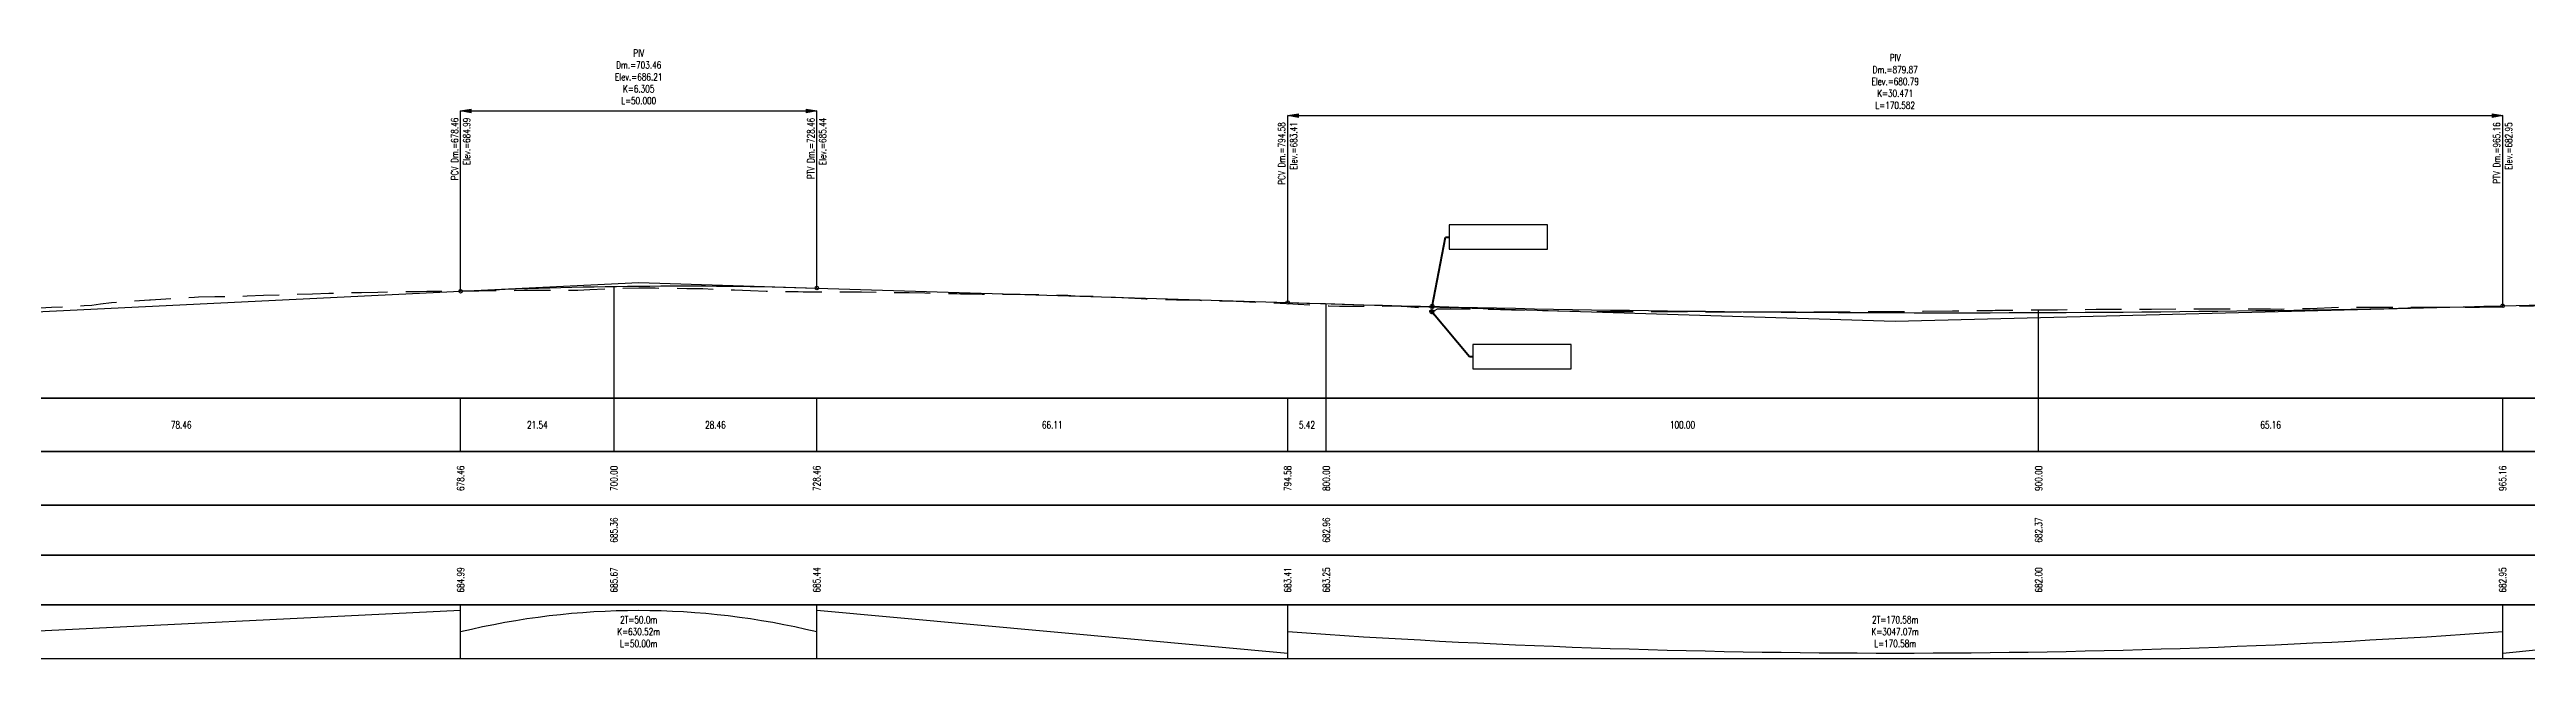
# Model space of a CAD drawing. Extents: x 352140 to 354978, y 6304672 to 6307963.
# Drawn here: x 354455.6 to 354803.3, y 6305840 to 6305925.4 of the extents above; entities that cross this region are included whole.
import ezdxf

# ---------------------------------------------------------------- set-up
doc = ezdxf.new("R2010")
doc.units = 0
doc.linetypes.add('DASHED', pattern=[19.05, 12.7, -6.35])
doc.layers.get('0').update_dxf_attribs({"linetype": 'CONTINUOUS'})
for name, color, linetype in [('C-CARR-OBRA-PATR', 4, 'CONTINUOUS'), ('C-ROAD-PROF', 3, 'CONTINUOUS'), ('C-ROAD-PROF-TEXT', 2, 'CONTINUOUS')]:
    doc.layers.add(name, color=color, linetype=linetype)
doc.layers.add('TEXTOS-PERFILES', color=7, linetype='CONTINUOUS', lineweight=20)
doc.styles.add('ROMANS', font='romans.shx', dxfattribs={"width": 0.75})
doc.dimstyles.new('2F500', dxfattribs={"dimtxt": 1, "dimasz": 1, "dimexe": 0.35, "dimexo": 0.35, "dimgap": 0.25, "dimtad": 1, "dimdsep": 46, "dimtxsty": 'ROMANS', "dimcen": 0, "dimclrd": 7, "dimclre": 7, "dimclrt": 2, "dimaunit": 2, "dimadec": 1, "dimazin": 0, "dimtfac": 1, "dimtmove": 0, "dimatfit": 3, "dimfxl": 0.35, "dimfxlon": 1, "dimtolj": 1, "dimtzin": 0, "dimarcsym": 1})

# ---------------------------------------------------------------- blocks, each defined once
blk = doc.blocks.new('_ClosedFilled')
blk.add_hatch(color=256).paths.add_polyline_path([(-1, 0.17), (-1, -0.17), (0, 0)])
at = {"color": 0, "linetype": 'ByBlock', "lineweight": -2}
for p, q in [((-1, 0.17), (0, 0)), ((-1, 0.17), (-1, -0.17)), ((0, 0), (-1, -0.17))]:
    blk.add_line(p, q, dxfattribs=at)
blk = doc.blocks.new('AeccTickCircle')
blk.add_circle((0, 0), 1)

msp = doc.modelspace()

# ---------------------------------------------------------------- linework, layer by layer
at = {"layer": 'C-CARR-OBRA-PATR', "color": 7, "linetype": 'Continuous', "lineweight": -3}
for p, q in [((354652.081, 6305900.847), (354652.081, 6305897.43)), ((354665.865, 6305900.847), (354652.081, 6305900.847)), ((354665.865, 6305897.43), (354665.865, 6305900.847)), ((354652.081, 6305897.43), (354665.865, 6305897.43)), ((354655.407, 6305884.08), (354655.407, 6305880.663)), ((354669.19, 6305884.08), (354655.407, 6305884.08)), ((354669.19, 6305880.663), (354669.19, 6305884.08)), ((354655.407, 6305880.663), (354669.19, 6305880.663))]:
    msp.add_line(p, q, dxfattribs=at)
at = {"layer": 'C-CARR-OBRA-PATR', "color": 2}
msp.add_line((353825.213, 6305876.543), (354977.18, 6305876.543), dxfattribs=at)
at = {"layer": 'C-CARR-OBRA-PATR', "color": 6, "linetype": 'Continuous', "lineweight": -3}
for centre, radius in [((354649.636, 6305888.675), 0.125), ((354649.687, 6305889.4), 0.125), ((354649.636, 6305888.675), 0.0625), ((354649.687, 6305889.4), 0.0625)]:
    msp.add_circle(centre, radius, dxfattribs=at)
at = {"layer": 'C-ROAD-PROF', "color": 8, "linetype": 'Continuous', "lineweight": -3, "ltscale": 2}
for p, q in [((354513.29, 6305891.535), (354538.29, 6305892.75)), ((354538.29, 6305892.75), (354563.29, 6305891.983)), ((354629.405, 6305889.955), (354714.696, 6305887.337)), ((354714.696, 6305887.337), (354799.987, 6305889.495))]:
    msp.add_line(p, q, dxfattribs=at)
at = {"layer": 'C-ROAD-PROF', "color": 252, "linetype": 'Continuous', "lineweight": -3}
for p, q in [((354534.827, 6305876.543), (354534.827, 6305892.207)), ((354634.827, 6305876.543), (354634.827, 6305889.798)), ((354734.827, 6305876.543), (354734.827, 6305888.915))]:
    msp.add_line(p, q, dxfattribs=at)
at = {"layer": 'C-ROAD-PROF', "color": 7, "linetype": 'Continuous', "lineweight": -3}
for p, q in [((354513.29, 6305869.043), (354513.29, 6305876.543)), ((354534.827, 6305869.043), (354534.827, 6305876.543)), ((354563.29, 6305869.043), (354563.29, 6305876.543)), ((354629.405, 6305869.043), (354629.405, 6305876.543)), ((354634.827, 6305869.043), (354634.827, 6305876.543)), ((354734.827, 6305869.043), (354734.827, 6305876.543)), ((354799.987, 6305869.043), (354799.987, 6305876.543)), ((354389.228, 6305840.793), (354513.29, 6305846.793)), ((354513.29, 6305840.043), (354513.29, 6305847.543)), ((354563.29, 6305840.043), (354563.29, 6305847.543)), ((354563.29, 6305846.793), (354629.405, 6305840.793)), ((354629.405, 6305840.043), (354629.405, 6305847.543)), ((354799.987, 6305840.043), (354799.987, 6305847.543)), ((354799.987, 6305840.793), (354861.224, 6305846.793))]:
    msp.add_line(p, q, dxfattribs=at)
at = {"layer": 'C-ROAD-PROF', "color": 7, "linetype": 'DASHED', "lineweight": -3, "ltscale": 0.4, "flags": 128}
msp.add_lwpolyline([(353882.147, 6305880.296), (353887.561, 6305880.445), (353891.024, 6305880.411), (353891.912, 6305880.42), (353892.64, 6305880.459), (353896.024, 6305880.474), (353898.282, 6305880.619), (353904.563, 6305880.77), (353907.302, 6305880.88), (353908.148, 6305880.81), (353911.523, 6305880.828), (353917.139, 6305880.956), (353919.652, 6305880.998), (353921.252, 6305881.069), (353923.53, 6305881.056), (353923.798, 6305881.049), (353924.609, 6305881.077), (353927.087, 6305881.114), (353933.411, 6305881.143), (353937.894, 6305881.22), (353944.2, 6305881.297), (353945.57, 6305881.335), (353946.511, 6305881.381), (353951.675, 6305881.468), (353953.711, 6305881.417), (353956.706, 6305881.443), (353960.075, 6305881.483), (353966.2, 6305881.524), (353972.635, 6305881.562), (353982.926, 6305881.635), (353988.526, 6305881.662), (353991.856, 6305881.715), (353999.661, 6305881.759), (354006.588, 6305881.719), (354012.724, 6305881.768), (354019.726, 6305881.78), (354025.468, 6305881.857), (354028.566, 6305881.839), (354029.868, 6305881.844), (354032.224, 6305881.765), (354033.179, 6305881.707), (354034.641, 6305881.71), (354036.08, 6305881.714), (354036.501, 6305881.719), (354039.351, 6305881.757), (354041.222, 6305881.793), (354043.282, 6305881.843), (354046.395, 6305881.933), (354048.984, 6305882.001), (354052.684, 6305882.055), (354061.342, 6305882.246), (354065.031, 6305882.338), (354067.772, 6305882.375), (354068.001, 6305882.377), (354071.071, 6305882.4), (354071.558, 6305882.386), (354072.671, 6305882.316), (354074.36, 6305882.498), (354076.6, 6305882.809), (354077.081, 6305882.727), (354077.604, 6305882.725), (354079, 6305882.502), (354080.854, 6305882.474), (354091.443, 6305882.657), (354092.074, 6305882.684), (354093.154, 6305882.667), (354094.32, 6305882.672), (354103.075, 6305882.735), (354104.271, 6305882.771), (354115.149, 6305882.853), (354118.636, 6305882.858), (354121.666, 6305882.822), (354129.093, 6305882.874), (354132.246, 6305882.897), (354134.682, 6305882.904), (354145.681, 6305882.816), (354148.861, 6305882.824), (354157.582, 6305882.851), (354159.456, 6305882.875), (354159.573, 6305882.877), (354163.136, 6305882.941), (354166.815, 6305883.007), (354168.945, 6305883.044), (354170.27, 6305883.052), (354170.495, 6305883.043), (354172.289, 6305882.969), (354173.076, 6305882.937), (354174.174, 6305882.953), (354176.399, 6305882.984), (354178.624, 6305883.016), (354180.849, 6305883.049), (354180.852, 6305883.049), (354182.332, 6305883.064), (354184.414, 6305883.071), (354193.555, 6305882.993), (354197.356, 6305883.028), (354207.875, 6305883.109), (354211.155, 6305883.113), (354220.444, 6305883.154), (354231.271, 6305883.186), (354235.608, 6305883.185), (354242.641, 6305883.078), (354245.646, 6305883.075), (354252.733, 6305883.071), (354256.194, 6305883.096), (354259.114, 6305883.149), (354259.742, 6305883.167), (354260.491, 6305883.171), (354263.162, 6305883.212), (354263.997, 6305883.211), (354264.368, 6305883.215), (354270.009, 6305883.279), (354271.287, 6305883.294), (354271.468, 6305883.297), (354271.577, 6305883.299), (354275.65, 6305883.372), (354280.571, 6305883.46), (354281.291, 6305883.424), (354282.683, 6305883.355), (354284.564, 6305883.354), (354286.931, 6305883.384), (354292.572, 6305883.458), (354298.213, 6305883.533), (354298.576, 6305883.538), (354298.727, 6305883.543), (354299.66, 6305883.529), (354300.731, 6305883.546), (354302.786, 6305883.544), (354303.854, 6305883.522), (354306.833, 6305883.446), (354308.22, 6305883.419), (354309.494, 6305883.356), (354311.559, 6305883.24), (354314.353, 6305883.061), (354315.135, 6305883.154), (354316.194, 6305883.289), (354318.208, 6305883.492), (354320.776, 6305883.463), (354323.335, 6305883.428), (354326.416, 6305883.343), (354327.522, 6305883.31), (354327.983, 6305883.296), (354328.205, 6305883.275), (354329.241, 6305883.236), (354329.712, 6305883.242), (354332.057, 6305883.281), (354332.308, 6305883.286), (354335.694, 6305883.344), (354337.468, 6305883.386), (354337.698, 6305883.481), (354337.756, 6305883.505), (354338.74, 6305883.626), (354339.167, 6305883.021), (354339.228, 6305882.89), (354339.294, 6305883.012), (354339.336, 6305882.995), (354339.851, 6305883.245), (354340.266, 6305883.7), (354340.41, 6305883.591), (354341.12, 6305883.628), (354344.543, 6305883.805), (354345.614, 6305883.858), (354346.292, 6305883.882), (354346.718, 6305883.897), (354347.965, 6305883.937), (354351.387, 6305884.045), (354352.974, 6305884.095), (354354.948, 6305884.219), (354356.826, 6305884.337), (354357.257, 6305884.362), (354357.496, 6305884.374), (354357.962, 6305884.411), (354358.508, 6305884.448), (354362.068, 6305884.686), (354362.881, 6305884.741), (354365.628, 6305884.991), (354365.662, 6305884.994), (354366.027, 6305885.035), (354366.448, 6305885.074), (354369.189, 6305885.318), (354371.372, 6305885.51), (354372.749, 6305885.596), (354375.141, 6305885.741), (354376.194, 6305885.824), (354376.309, 6305885.832), (354376.677, 6305885.858), (354377.15, 6305885.873), (354379.869, 6305885.984), (354381.918, 6305886.067), (354383.357, 6305886.37), (354383.43, 6305886.363), (354384.945, 6305886.225), (354386.463, 6305886.423), (354386.99, 6305886.517), (354387.598, 6305886.625), (354389.301, 6305886.689), (354390.256, 6305886.664), (354390.55, 6305886.678), (354393.039, 6305886.794), (354393.944, 6305886.808), (354394.11, 6305886.785), (354394.821, 6305886.69), (354398.965, 6305886.602), (354400.11, 6305886.617), (354401.013, 6305886.629), (354402.588, 6305886.59), (354406.109, 6305886.656), (354407.505, 6305886.682), (354408.785, 6305886.884), (354409.457, 6305886.968), (354412.108, 6305887.516), (354413.793, 6305887.865), (354415.208, 6305888.242), (354417.242, 6305888.621), (354417.467, 6305888.646), (354417.544, 6305888.642), (354418.108, 6305888.673), (354423.449, 6305888.966), (354423.708, 6305888.977), (354424.107, 6305888.967), (354424.698, 6305888.954), (354430.107, 6305889.034), (354430.927, 6305889.047), (354430.982, 6305889.025), (354431.395, 6305889.025), (354436.106, 6305889.03), (354438.338, 6305889.032), (354441.708, 6305889.099), (354442.105, 6305889.098), (354444.396, 6305889.095), (354446.687, 6305889.093), (354447.547, 6305889.092), (354448.977, 6305889.097), (354449.192, 6305889.098), (354451.268, 6305889.149), (354453.559, 6305889.204), (354454.251, 6305889.22), (354455.849, 6305889.291), (354458.14, 6305889.391), (354458.975, 6305889.426), (354460.43, 6305889.518), (354461.527, 6305889.586), (354462.721, 6305889.743), (354464.277, 6305889.946), (354465.012, 6305890), (354466.987, 6305890.142), (354467.302, 6305890.165), (354469.593, 6305890.327), (354469.736, 6305890.337), (354471.884, 6305890.476), (354474.174, 6305890.619), (354475.911, 6305890.724), (354476.465, 6305890.739), (354478.756, 6305890.793), (354479.439, 6305890.808), (354480.993, 6305890.815), (354481.046, 6305890.816), (354481.507, 6305890.82), (354483.337, 6305890.884), (354485.627, 6305890.962), (354487.918, 6305891.037), (354490.209, 6305891.11), (354492.499, 6305891.18), (354494.79, 6305891.248), (354494.876, 6305891.25), (354495.755, 6305891.282), (354496.802, 6305891.313), (354497.081, 6305891.32), (354499.371, 6305891.374), (354501.662, 6305891.423), (354503.069, 6305891.451), (354503.952, 6305891.463), (354506.243, 6305891.492), (354507.474, 6305891.505), (354508.534, 6305891.521), (354510.824, 6305891.551), (354513.115, 6305891.577), (354515.406, 6305891.599), (354515.832, 6305891.602), (354517.696, 6305891.625), (354519.388, 6305891.643), (354519.987, 6305891.649), (354522.277, 6305891.67), (354524.568, 6305891.686), (354525.663, 6305891.691), (354526.859, 6305891.691), (354529.149, 6305891.684), (354529.723, 6305891.681), (354531.44, 6305891.758), (354533.731, 6305891.858), (354535.3, 6305891.923), (354536.021, 6305891.94), (354538.312, 6305891.993), (354539.198, 6305892.013), (354540.603, 6305891.989), (354542.121, 6305891.962), (354542.83, 6305891.954), (354545.058, 6305891.929), (354547.027, 6305891.908), (354547.286, 6305891.898), (354549.514, 6305891.812), (354551.742, 6305891.721), (354553.97, 6305891.627), (354556.198, 6305891.528), (354556.517, 6305891.513), (354558.426, 6305891.496), (354560.654, 6305891.473), (354561.394, 6305891.463), (354562.882, 6305891.465), (354565.109, 6305891.464), (354566.286, 6305891.462), (354567.337, 6305891.454), (354569.565, 6305891.434), (354571.793, 6305891.411), (354573.159, 6305891.395), (354574.021, 6305891.38), (354576.249, 6305891.338), (354578.477, 6305891.293), (354580.705, 6305891.245), (354582.228, 6305891.21), (354582.933, 6305891.196), (354583.49, 6305891.184), (354585.16, 6305891.162), (354586.493, 6305891.143), (354587.388, 6305891.141), (354589.616, 6305891.128), (354591.844, 6305891.108), (354594.072, 6305891.081), (354596.3, 6305891.047), (354596.53, 6305891.043), (354598.528, 6305890.96), (354598.95, 6305890.942), (354599.571, 6305890.893), (354600.756, 6305890.861), (354601.935, 6305890.829), (354602.984, 6305890.784), (354605.212, 6305890.684), (354608.833, 6305890.513), (354609.492, 6305890.486), (354611.954, 6305890.388), (354613.773, 6305890.342), (354617.073, 6305890.262), (354618.054, 6305890.238), (354622.149, 6305890.139), (354622.335, 6305890.129), (354624.05, 6305890.045), (354626.615, 6305889.924), (354630.109, 6305889.763), (354630.896, 6305889.719), (354634.728, 6305889.503), (354635.177, 6305889.483), (354636.656, 6305889.416), (354639.458, 6305889.419), (354641.632, 6305889.423), (354643.738, 6305889.48), (354644.425, 6305889.499), (354646.186, 6305889.37), (354648.019, 6305889.22), (354649.053, 6305889.135), (354649.314, 6305888.926), (354649.505, 6305888.664), (354649.767, 6305888.687), (354649.918, 6305888.703), (354650.123, 6305888.868), (354650.417, 6305889.088), (354652.3, 6305889.065), (354656.524, 6305889.015), (354658.404, 6305888.997), (354659.273, 6305888.973), (354660.845, 6305888.929), (354661.95, 6305888.902), (354663.792, 6305888.859), (354664.626, 6305888.841), (354667.303, 6305888.788), (354669.979, 6305888.738), (354671.771, 6305888.706), (354672.655, 6305888.701), (354673.623, 6305888.697), (354675.332, 6305888.687), (354675.404, 6305888.687), (354678.008, 6305888.687), (354680.685, 6305888.69), (354681.801, 6305888.692), (354683.361, 6305888.68), (354686.037, 6305888.663), (354688.649, 6305888.649), (354688.714, 6305888.648), (354688.911, 6305888.647), (354691.39, 6305888.639), (354694.067, 6305888.633), (354696.743, 6305888.629), (354698.038, 6305888.629), (354699.419, 6305888.628), (354702.096, 6305888.63), (354704.772, 6305888.634), (354705.339, 6305888.636), (354707.874, 6305888.652), (354708.454, 6305888.656), (354710.111, 6305888.667), (354710.977, 6305888.673), (354714.079, 6305888.697), (354717.182, 6305888.722), (354718.634, 6305888.735), (354722.76, 6305888.77), (354723.998, 6305888.781), (354728.338, 6305888.848), (354728.72, 6305888.855), (354733.916, 6305888.906), (354737.488, 6305888.943), (354738.889, 6305888.974), (354739.494, 6305888.977), (354742.92, 6305888.995), (354745.072, 6305889.008), (354747.855, 6305889.027), (354748.983, 6305889.032), (354750.65, 6305889.033), (354750.685, 6305889.033), (354756.228, 6305889.058), (354759.05, 6305889.072), (354761.806, 6305889.077), (354763.137, 6305889.081), (354767.384, 6305889.051), (354768.921, 6305889.041), (354770.015, 6305889.155), (354772.388, 6305889.111), (354772.962, 6305889.132), (354777.223, 6305889.288), (354778.54, 6305889.308), (354778.984, 6305889.315), (354781.458, 6305889.291), (354784.118, 6305889.288), (354788.062, 6305889.29), (354789.696, 6305889.283), (354791.511, 6305889.279), (354795.274, 6305889.3), (354796.71, 6305889.31), (354799.604, 6305889.357), (354800.852, 6305889.422), (354801.381, 6305889.449), (354806.268, 6305889.517), (354808.841, 6305889.551), (354811.684, 6305889.591), (354812.971, 6305889.608), (354817.1, 6305889.692), (354818.868, 6305889.725), (354822.303, 6305889.797), (354822.344, 6305889.753), (354822.515, 6305889.56), (354822.563, 6305889.507), (354822.62, 6305889.508), (354822.823, 6305889.475), (354822.867, 6305889.524), (354822.994, 6305889.787), (354823.327, 6305889.772), (354824.736, 6305889.846), (354827.797, 6305890), (354827.931, 6305890.005), (354830.7, 6305890.091)], dxfattribs=at)
at = {"layer": 'C-ROAD-PROF', "color": 1, "linetype": 'Continuous', "lineweight": -3, "ltscale": 2, "flags": 128}
msp.add_lwpolyline([(354389.228, 6305885.504), (354513.29, 6305891.535), (354514.853, 6305891.609), (354516.415, 6305891.679), (354517.978, 6305891.746), (354519.54, 6305891.808), (354521.103, 6305891.867), (354522.665, 6305891.921), (354524.228, 6305891.972), (354525.79, 6305892.019), (354527.353, 6305892.062), (354528.915, 6305892.101), (354530.478, 6305892.136), (354532.04, 6305892.168), (354533.603, 6305892.195), (354535.165, 6305892.219), (354536.728, 6305892.239), (354538.29, 6305892.255), (354539.853, 6305892.267), (354541.415, 6305892.275), (354542.978, 6305892.279), (354544.54, 6305892.28), (354546.103, 6305892.276), (354547.665, 6305892.269), (354549.228, 6305892.258), (354550.79, 6305892.243), (354552.353, 6305892.224), (354553.915, 6305892.201), (354555.478, 6305892.175), (354557.04, 6305892.144), (354558.603, 6305892.11), (354560.165, 6305892.071), (354561.728, 6305892.029), (354563.29, 6305891.983), (354629.405, 6305889.955), (354632.07, 6305889.874), (354634.735, 6305889.796), (354637.401, 6305889.72), (354640.066, 6305889.646), (354642.731, 6305889.575), (354645.397, 6305889.506), (354648.062, 6305889.439), (354650.727, 6305889.375), (354653.393, 6305889.313), (354656.058, 6305889.253), (354658.723, 6305889.196), (354661.389, 6305889.141), (354664.054, 6305889.088), (354666.72, 6305889.038), (354669.385, 6305888.99), (354672.05, 6305888.944), (354674.716, 6305888.901), (354677.381, 6305888.86), (354680.046, 6305888.821), (354682.712, 6305888.785), (354685.377, 6305888.751), (354688.042, 6305888.719), (354690.708, 6305888.69), (354693.373, 6305888.663), (354696.038, 6305888.638), (354698.704, 6305888.616), (354701.369, 6305888.596), (354704.034, 6305888.578), (354706.7, 6305888.563), (354709.365, 6305888.55), (354712.031, 6305888.539), (354714.696, 6305888.531), (354717.361, 6305888.525), (354720.027, 6305888.521), (354722.692, 6305888.52), (354725.357, 6305888.521), (354728.023, 6305888.524), (354730.688, 6305888.53), (354733.353, 6305888.538), (354736.019, 6305888.548), (354738.684, 6305888.561), (354741.349, 6305888.576), (354744.015, 6305888.593), (354746.68, 6305888.613), (354749.345, 6305888.635), (354752.011, 6305888.659), (354754.676, 6305888.686), (354757.341, 6305888.715), (354760.007, 6305888.746), (354762.672, 6305888.779), (354765.338, 6305888.815), (354768.003, 6305888.854), (354770.668, 6305888.894), (354773.334, 6305888.937), (354775.999, 6305888.983), (354778.664, 6305889.03), (354781.33, 6305889.08), (354783.995, 6305889.132), (354786.66, 6305889.187), (354789.326, 6305889.244), (354791.991, 6305889.303), (354794.656, 6305889.365), (354797.322, 6305889.429), (354799.987, 6305889.495), (354861.224, 6305891.044)], dxfattribs=at)
at = {"layer": 'C-ROAD-PROF', "color": 7, "linetype": 'Continuous', "lineweight": -3, "extrusion": (0, 0, -1)}
msp.add_arc((-354538.29, 6305741.126), 105.667, 76.31445, 103.68555, dxfattribs=at)
at = {"layer": 'C-ROAD-PROF', "color": 7, "linetype": 'Continuous', "lineweight": -3}
msp.add_arc((354714.696, 6307054.726), 1213.933, 265.971063, 274.028937, dxfattribs=at)
for points in [[(353832.327, 6305869.043), (354978.076, 6305869.043), (354978.076, 6305876.543), (353832.327, 6305876.543)], [(353832.327, 6305861.543), (354978.076, 6305861.543), (354978.076, 6305869.043), (353832.327, 6305869.043)], [(353832.327, 6305854.543), (354978.076, 6305854.543), (354978.076, 6305861.543), (353832.327, 6305861.543)], [(353832.327, 6305847.543), (354978.076, 6305847.543), (354978.076, 6305854.543), (353832.327, 6305854.543)], [(353832.327, 6305840.043), (354978.076, 6305840.043), (354978.076, 6305847.543), (353832.327, 6305847.543)]]:
    msp.add_3dface(points, dxfattribs=at)
at = {"layer": 'C-ROAD-PROF-TEXT', "color": 7, "linetype": 'Continuous', "lineweight": -3}
for p, q in [((354513.29, 6305916.809), (354563.29, 6305916.809)), ((354513.29, 6305891.535), (354513.29, 6305916.809)), ((354563.29, 6305891.983), (354563.29, 6305916.809)), ((354629.405, 6305916.174), (354799.987, 6305916.174)), ((354629.405, 6305889.955), (354629.405, 6305916.174)), ((354799.987, 6305889.495), (354799.987, 6305916.174))]:
    msp.add_line(p, q, dxfattribs=at)

# ---------------------------------------------------------------- block references
for name, p, xscale, yscale, zscale, rotation in [('_ClosedFilled', (354513.29, 6305916.809), 1.499999999999989, 1.499999999999989, 1.499999999999989, 180), ('_ClosedFilled', (354629.405, 6305916.174), 1.499999999999989, 1.499999999999989, 1.499999999999989, 180), ('AeccTickCircle', (354513.29, 6305891.535), 0.2500000000000001, 0.2500000000000001, 0.2500000000000001, 90.00000000000001), ('AeccTickCircle', (354563.29, 6305891.983), 0.2500000000000001, 0.2500000000000001, 0.2500000000000001, 90.00000000000001), ('AeccTickCircle', (354629.405, 6305889.955), 0.2500000000000001, 0.2500000000000001, 0.2500000000000001, 90.00000000000001), ('AeccTickCircle', (354799.987, 6305889.495), 0.2500000000000001, 0.2500000000000001, 0.2500000000000001, 90.00000000000001)]:
    msp.add_blockref(name, p, dxfattribs=dict(at, xscale=xscale, yscale=yscale, zscale=zscale, rotation=rotation))
at = {"layer": 'C-ROAD-PROF-TEXT', "color": 7, "linetype": 'Continuous', "lineweight": -3, "xscale": 1.499999999999989, "yscale": 1.499999999999989, "zscale": 1.499999999999989}
for p in [(354563.29, 6305916.809), (354799.987, 6305916.174)]:
    msp.add_blockref('_ClosedFilled', p, dxfattribs=at)

# ---------------------------------------------------------------- texts
at = {"layer": 'C-ROAD-PROF-TEXT', "color": 3, "linetype": 'Continuous', "lineweight": -3, "char_height": 1, "attachment_point": 8, "style": 'ROMANS'}
for s, insert in [('{\\C3;PIV\\PDm.=703.46\\PElev.=686.21\\PK=6.305\\PL=50.000}', (354538.29, 6305917.751)), ('{\\C3;PIV\\PDm.=879.87\\PElev.=680.79\\PK=30.471\\PL=170.582}', (354714.696, 6305917.116))]:
    msp.add_mtext(s, dxfattribs=dict(at, insert=insert))
at = {"layer": 'C-ROAD-PROF-TEXT', "color": 3, "linetype": 'Continuous', "lineweight": -3, "char_height": 1, "attachment_point": 6, "rotation": 90, "style": 'ROMANS'}
for s, insert in [('PCV Dm.=678.46\\PElev.=684.99', (354513.29, 6305915.866)), ('PTV Dm.=728.46\\PElev.=685.44', (354563.29, 6305915.856)), ('PCV Dm.=794.58\\PElev.=683.41', (354629.405, 6305915.231)), ('PTV Dm.=965.16\\PElev.=682.95', (354799.987, 6305915.221))]:
    msp.add_mtext(s, dxfattribs=dict(at, insert=insert))
at = {"layer": 'TEXTOS-PERFILES', "color": 7, "linetype": 'Continuous', "lineweight": 20, "char_height": 1, "attachment_point": 5, "style": 'ROMANS'}
for s, insert in [('{\\C256;78.46}', (354474.058, 6305872.793)), ('{\\C256;21.54}', (354524.058, 6305872.793)), ('{\\C256;28.46}', (354549.058, 6305872.793)), ('{\\C256;66.11}', (354596.347, 6305872.793)), ('{\\C256;5.42}', (354632.116, 6305872.793)), ('{\\C256;100.00}', (354684.827, 6305872.793)), ('{\\C256;65.16}', (354767.407, 6305872.793)), ('{\\C256;2T=50.0m\\PK=630.52m\\PL=50.00m}', (354538.29, 6305843.793)), ('{\\C256;2T=170.58m\\PK=3047.07m\\PL=170.58m}', (354714.696, 6305843.793))]:
    msp.add_mtext(s, dxfattribs=dict(at, insert=insert))
at = {"layer": 'TEXTOS-PERFILES', "color": 7, "linetype": 'Continuous', "lineweight": 20, "char_height": 1, "attachment_point": 5, "rotation": 90, "style": 'ROMANS'}
for s, insert in [('{\\C256;678.46}', (354513.29, 6305865.293)), ('700.00', (354534.827, 6305865.293)), ('{\\C256;728.46}', (354563.29, 6305865.293)), ('{\\C256;794.58}', (354629.405, 6305865.293)), ('800.00', (354634.827, 6305865.293)), ('900.00', (354734.827, 6305865.293)), ('{\\C256;965.16}', (354799.987, 6305865.293)), ('685.36', (354534.827, 6305858.043)), ('682.96', (354634.827, 6305858.043)), ('682.37', (354734.827, 6305858.043)), ('684.99', (354513.29, 6305851.043)), ('685.67', (354534.827, 6305851.043)), ('685.44', (354563.29, 6305851.043)), ('683.41', (354629.405, 6305851.043)), ('683.25', (354634.827, 6305851.043)), ('682.00', (354734.827, 6305851.043)), ('682.95', (354799.987, 6305851.043))]:
    msp.add_mtext(s, dxfattribs=dict(at, insert=insert))

# ---------------------------------------------------------------- leaders
at = {"layer": 'C-CARR-OBRA-PATR', "color": 7, "linetype": 'Continuous', "lineweight": -3}
for points in [[(354649.687, 6305889.4), (354651.581, 6305899.138), (354652.081, 6305899.138)], [(354649.687, 6305889.4), (354651.581, 6305899.138), (354652.081, 6305899.138)], [(354649.636, 6305888.675), (354654.907, 6305882.372), (354655.407, 6305882.372)], [(354649.636, 6305888.675), (354654.907, 6305882.372), (354655.407, 6305882.372)]]:
    msp.add_leader(points, dimstyle='2F500', override={"dimscale": 1, "dimasz": 0.5, "dimclrd": 7, "dimldrblk": 'DotBlank', "dimlwd": 65535}, dxfattribs=at)

doc.saveas('drawing.dxf')
